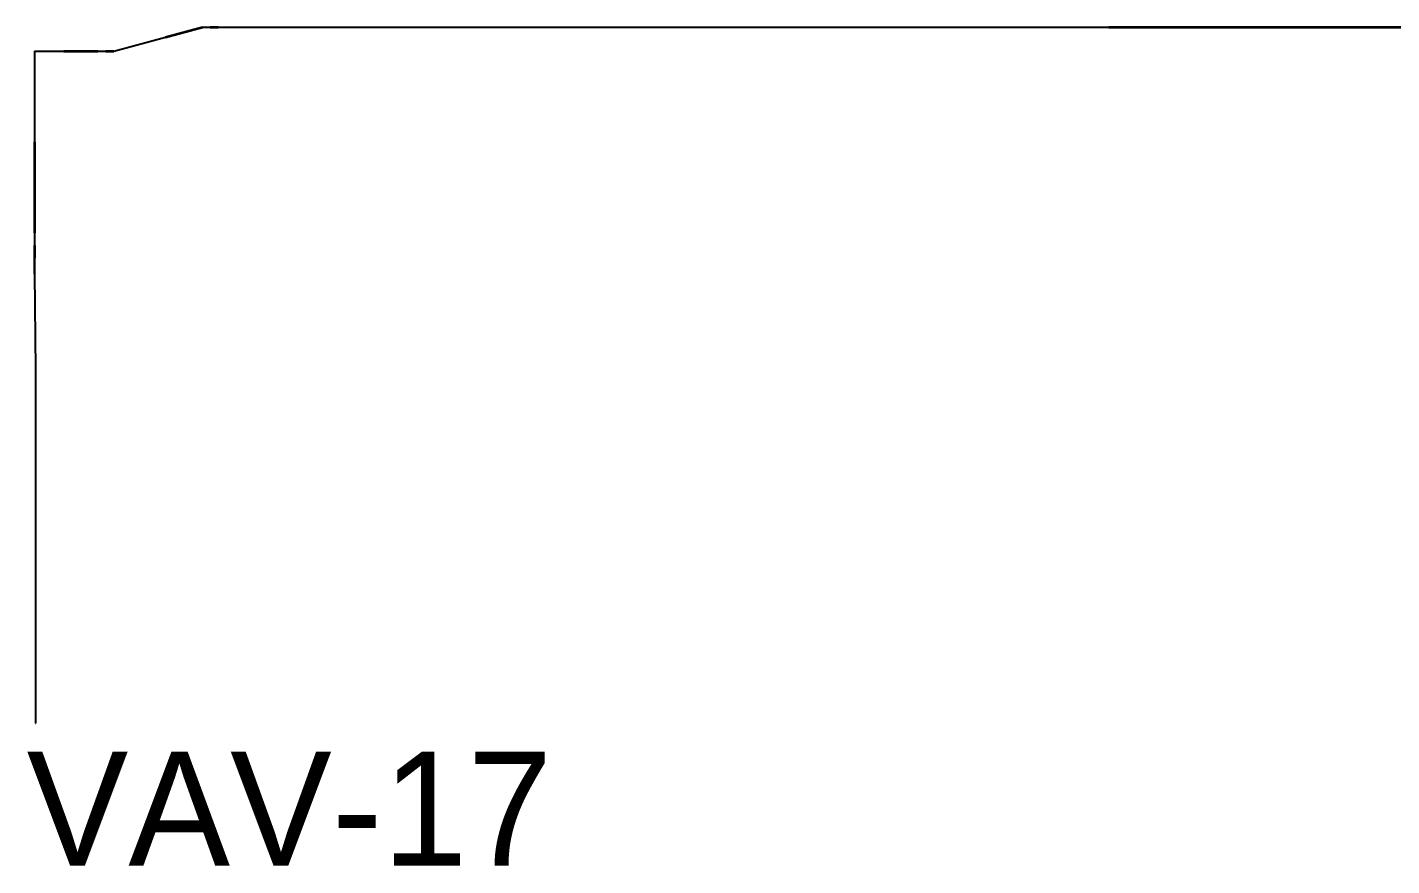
# Model space of a CAD drawing. Header units: metres. Extents: x 2 to 41.4, y 0.9 to 39.
# Drawn here: x 32.805 to 37.113, y 19.328 to 21.973 of the extents above; entities that cross this region are included whole.
import ezdxf

# ---------------------------------------------------------------- set-up
doc = ezdxf.new("R2010")
doc.units = ezdxf.units.M
doc.layers.add('BSA_MATERIAL_SECTION', color=7, linetype='Continuous')
doc.layers.add('BSA_VAV_LABEL', color=7, linetype='Continuous')

msp = doc.modelspace()

# ---------------------------------------------------------------- linework, layer by layer
at = {"layer": 'BSA_MATERIAL_SECTION'}
for p, q in [((33.2415, 21.9412), (33.3582, 21.9725)), ((33.3582, 21.9733), (33.2416, 21.9421)), ((33.3582, 21.9733), (33.3832, 21.9733)), ((33.3832, 21.9725), (33.3582, 21.9725)), ((33.4082, 21.9733), (33.3832, 21.9733)), ((33.3832, 21.9725), (33.4082, 21.9725)), ((33.4082, 21.9729), (33.4082, 21.9733)), ((33.4082, 21.9733), (36.2199, 21.9733)), ((33.4082, 21.9729), (33.4082, 21.9733)), ((33.4082, 21.9729), (33.4082, 21.9725)), ((33.4082, 21.9729), (33.4082, 21.9725)), ((36.2199, 21.9725), (33.4082, 21.9725)), ((39.0316, 21.9733), (36.2199, 21.9733)), ((36.2199, 21.9725), (39.0316, 21.9725)), ((33.0783, 21.8983), (33.2416, 21.9421)), ((33.2415, 21.9412), (33.0783, 21.8975)), ((32.8283, 21.8983), (32.9206, 21.8983)), ((32.8283, 21.8983), (32.8283, 21.6117)), ((32.9211, 21.8975), (32.8291, 21.8975)), ((32.8291, 21.6113), (32.8291, 21.8975)), ((33.0283, 21.8983), (32.9206, 21.8983)), ((32.9211, 21.8975), (33.0283, 21.8975)), ((33.0283, 21.8979), (33.0283, 21.8983)), ((33.0283, 21.8979), (33.0283, 21.8983)), ((33.0283, 21.8983), (33.0533, 21.8983)), ((33.0283, 21.8979), (33.0283, 21.8975)), ((33.0283, 21.8979), (33.0283, 21.8975)), ((33.0533, 21.8975), (33.0283, 21.8975)), ((33.0783, 21.8983), (33.0533, 21.8983)), ((33.0533, 21.8975), (33.0783, 21.8975)), ((32.8283, 21.3251), (32.8283, 21.6117)), ((32.8291, 21.6113), (32.8291, 21.3251)), ((32.8283, 21.3251), (32.8287, 21.3251)), ((32.8283, 21.3251), (32.8283, 21.2851)), ((32.8287, 21.3251), (32.8283, 21.3251)), ((32.8291, 21.3251), (32.8287, 21.3251)), ((32.8287, 21.3251), (32.8291, 21.3251)), ((32.8291, 21.2851), (32.8291, 21.3251)), ((32.8283, 21.2451), (32.8283, 21.2851)), ((32.8291, 21.2851), (32.8291, 21.2451)), ((32.8287, 21.2451), (32.8283, 21.2451)), ((32.8283, 21.1951), (32.8283, 21.2451)), ((32.8283, 21.2451), (32.8287, 21.2451)), ((32.8287, 21.2451), (32.8291, 21.2451)), ((32.8291, 21.2451), (32.8287, 21.2451)), ((32.8291, 21.1951), (32.8291, 21.2451)), ((32.8283, 21.1951), (32.8311, 20.8951)), ((32.8319, 20.8951), (32.8291, 21.1951)), ((32.8311, 20.8951), (32.8311, 20.8451)), ((32.8319, 20.8451), (32.8319, 20.8951)), ((32.8311, 20.8451), (32.8319, 20.8451)), ((32.8311, 20.8451), (32.8311, 19.7783)), ((32.8319, 20.8451), (32.8311, 20.8451)), ((32.8319, 19.7783), (32.8319, 20.8451)), ((32.8311, 19.7783), (32.8319, 19.7783))]:
    msp.add_line(p, q, dxfattribs=at)

# ---------------------------------------------------------------- texts
at = {"layer": 'BSA_VAV_LABEL'}
msp.add_text('VAV-17', height=0.36, dxfattribs=at).set_placement((32.8033, 19.3283))

doc.saveas('drawing.dxf')
